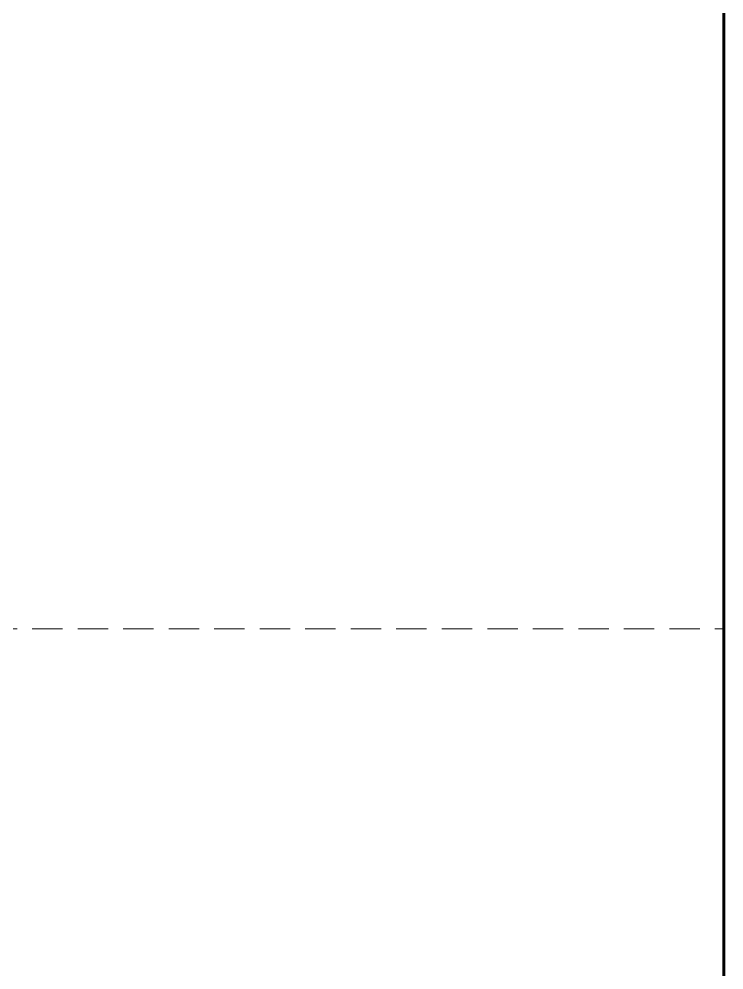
# Model space of a CAD drawing. Header units: millimetres. Extents: x 19378 to 270036, y -611253 to -548347.
# Drawn here: x 225194 to 226356, y -554849 to -553282 of the extents above; entities that cross this region are included whole.
import ezdxf
from ezdxf.enums import TextEntityAlignment as Align

# ---------------------------------------------------------------- set-up
doc = ezdxf.new("R2010")
doc.units = ezdxf.units.MM
doc.header["$MEASUREMENT"] = 0
doc.linetypes.add('HIDDEN', pattern=[0.375, 0.25, -0.125])
doc.layers.add('Khungten_LCDI', color=7, linetype='Continuous')
for name, color, linetype, lineweight in [('LC MANH DUT', 35, 'HIDDEN', 5), ('LC Net thay', 7, 'Continuous', 25), ('LC Text1', 3, 'Continuous', 20)]:
    doc.layers.add(name, color=color, linetype=linetype, lineweight=lineweight)
doc.styles.add('Khungten', font='VHAVAN.TTF', dxfattribs={"width": 0.9, "height": 5000})
doc.styles.add('Title', font='VHBLACK.TTF', dxfattribs={"width": 0.8})

# ---------------------------------------------------------------- blocks, each defined once
blk = doc.blocks.new('Nha o can bo nhan vien Trung doan')
at = {"layer": 'Khungten_LCDI', "color": 5, "lineweight": 60}
blk.add_line((36600, 14650), (36600, -14650), dxfattribs=at)
at = {"color": 7, "style": 'Khungten', "width": 0.8}
for tag, p in [('REVISION', (39498.8, -10746.3)), ('NGAYHT', (39546.1, -11609.4))]:
    blk.add_attdef(tag, text='', height=200, dxfattribs=at).set_placement(p, align=Align.CENTER)
at = {"layer": 'LC Text1', "style": 'Title', "width": 1.485915}
for tag, p, p2 in [('TENBANVE1', (36912.7, -8885.8), (40339.1, -8885.8)), ('TENBANVE2', (36912.7, -9562.5), (40339.1, -9562.5))]:
    blk.add_attdef(tag, text='', height=250, dxfattribs=at).set_placement(p, p2, align=Align.FIT)
at = {"layer": 'LC Text1', "style": 'Title', "width": 0.7}
blk.add_attdef('SOBANVE', text='', height=250, dxfattribs=at).set_placement((39562, -13896.2), align=Align.CENTER)

msp = doc.modelspace()

# ---------------------------------------------------------------- linework, layer by layer
at = {"layer": 'LC MANH DUT', "ltscale": 200}
msp.add_line((211715.6, -554287.2), (226355.6, -554287.2), dxfattribs=at)

# ---------------------------------------------------------------- block references
at = {"layer": 'LC Net thay', "xscale": 0.3999999999995706, "yscale": 0.3999999999995706, "zscale": 0.3999999999995706}
msp.add_blockref('Nha o can bo nhan vien Trung doan', (211715.6, -554287.2), dxfattribs=at)

doc.saveas('drawing.dxf')
